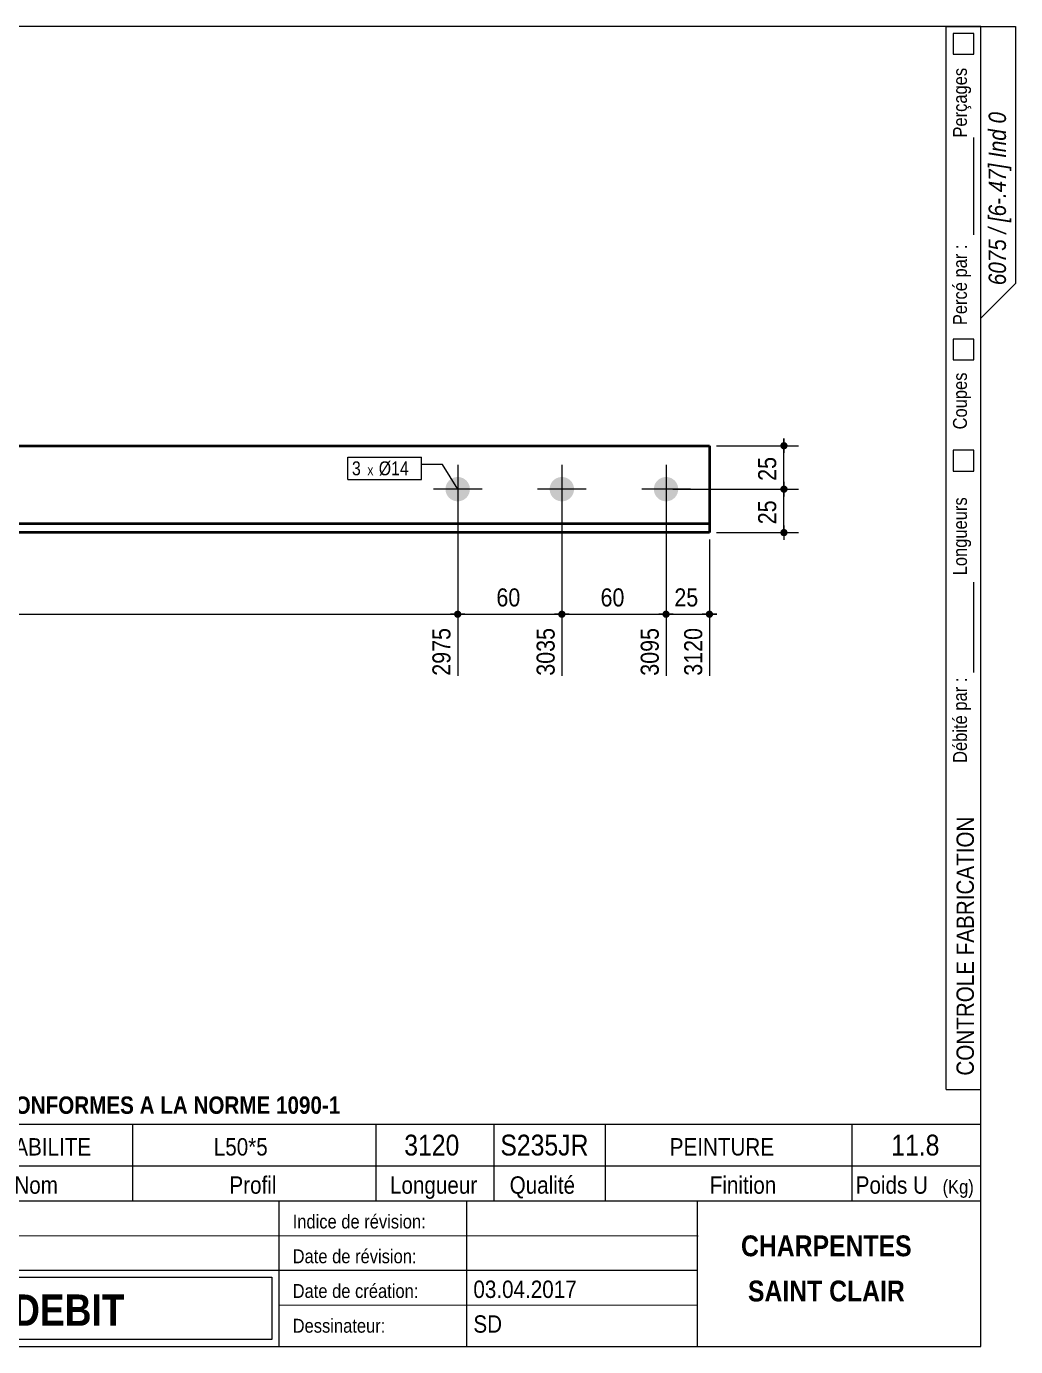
# Model space of a CAD drawing. Header units: millimetres. Extents: x 2 to 287, y 5 to 195.
# Drawn here: x 144.7 to 287, y 5 to 195 of the extents above; entities that cross this region are included whole.
import ezdxf

# ---------------------------------------------------------------- set-up
doc = ezdxf.new("R2010")
doc.units = ezdxf.units.MM
for name, color, linetype, lineweight in [('Autre type objet', 1, 'Continuous', 0), ('Boulon', 7, 'Continuous', 0), ('Cotation', 7, 'Continuous', 0), ('Désignation boulon', 3, 'Continuous', 0), ('Feuille dessin', 5, 'Continuous', 0), ('Piece', 2, 'Continuous', 0)]:
    doc.layers.add(name, color=color, linetype=linetype, lineweight=lineweight)
doc.styles.add('ARIAL', font='ARIAL.TTF')
doc.styles.add('ARIAL_BOLD', font='ARIALBD.TTF')
doc.styles.add('ARIAL_ITALIC', font='ARIALI.TTF')
doc.styles.add('COMIC_SANS_MS', font='COMIC.TTF')

# ---------------------------------------------------------------- blocks, each defined once
blk = doc.blocks.new('*A2')
at = {"layer": 'Boulon'}
for points in [[(206.78, 130.15), (206.83, 130.15), (206.87, 130.15), (206.91, 130.14), (206.96, 130.14), (207, 130.13), (207.04, 130.12), (207.08, 130.12), (207.13, 130.11), (207.17, 130.1), (207.21, 130.09), (207.25, 130.07), (207.29, 130.06), (207.33, 130.05), (207.37, 130.03), (207.41, 130.02), (207.45, 130), (207.49, 129.98), (207.53, 129.96), (207.57, 129.94), (207.6, 129.92), (207.64, 129.9), (207.68, 129.88), (207.71, 129.86), (207.75, 129.83), (207.78, 129.81), (207.82, 129.78), (207.85, 129.75), (207.88, 129.73), (207.92, 129.7), (207.95, 129.67), (207.98, 129.64), (208.01, 129.61), (208.04, 129.58), (208.07, 129.54), (208.09, 129.51), (208.12, 129.48), (208.15, 129.44), (208.17, 129.41), (208.2, 129.37), (208.22, 129.34), (208.24, 129.3), (208.26, 129.26), (208.29, 129.22), (208.31, 129.19), (208.32, 129.15), (208.34, 129.11), (208.36, 129.07), (208.37, 129.03), (208.39, 128.99), (208.4, 128.95), (208.42, 128.91), (208.43, 128.87), (208.44, 128.83), (208.45, 128.78), (208.46, 128.74), (208.47, 128.7), (208.47, 128.66), (208.48, 128.61), (208.48, 128.57), (208.49, 128.53), (208.49, 128.49), (208.49, 128.44), (208.49, 128.4), (208.49, 128.36), (208.49, 128.31), (208.49, 128.27), (208.48, 128.23), (208.48, 128.19), (208.47, 128.14), (208.47, 128.1), (208.46, 128.06), (208.45, 128.02), (208.44, 127.97), (208.43, 127.93), (208.42, 127.89), (208.4, 127.85), (208.39, 127.81), (208.37, 127.77), (208.36, 127.73), (208.34, 127.69), (208.32, 127.65), (208.31, 127.61), (208.29, 127.58), (208.26, 127.54), (208.24, 127.5), (208.22, 127.46), (208.2, 127.43), (208.17, 127.39), (208.15, 127.36), (208.12, 127.32), (208.09, 127.29), (208.07, 127.26), (208.04, 127.22), (208.01, 127.19), (207.98, 127.16), (207.95, 127.13), (207.92, 127.1), (207.88, 127.07), (207.85, 127.05), (207.82, 127.02), (207.78, 126.99), (207.75, 126.97), (207.71, 126.94), (207.68, 126.92), (207.64, 126.9), (207.6, 126.88), (207.57, 126.86), (207.53, 126.84), (207.49, 126.82), (207.45, 126.8), (207.41, 126.78), (207.37, 126.77), (207.33, 126.75), (207.29, 126.74), (207.25, 126.73), (207.21, 126.71), (207.17, 126.7), (207.13, 126.69), (207.08, 126.68), (207.04, 126.68), (207, 126.67), (206.96, 126.66), (206.91, 126.66), (206.87, 126.65), (206.83, 126.65), (206.78, 126.65), (206.74, 126.65), (206.7, 126.65), (206.66, 126.65), (206.61, 126.65), (206.57, 126.66), (206.53, 126.66), (206.49, 126.67), (206.44, 126.68), (206.4, 126.68), (206.36, 126.69), (206.32, 126.7), (206.28, 126.71), (206.23, 126.73), (206.19, 126.74), (206.15, 126.75), (206.11, 126.77), (206.07, 126.78), (206.03, 126.8), (205.99, 126.82), (205.96, 126.84), (205.92, 126.86), (205.88, 126.88), (205.84, 126.9), (205.81, 126.92), (205.77, 126.94), (205.73, 126.97), (205.7, 126.99), (205.67, 127.02), (205.63, 127.05), (205.6, 127.07), (205.57, 127.1), (205.54, 127.13), (205.5, 127.16), (205.47, 127.19), (205.45, 127.22), (205.42, 127.26), (205.39, 127.29), (205.36, 127.32), (205.34, 127.36), (205.31, 127.39), (205.29, 127.43), (205.26, 127.46), (205.24, 127.5), (205.22, 127.54), (205.2, 127.58), (205.18, 127.61), (205.16, 127.65), (205.14, 127.69), (205.13, 127.73), (205.11, 127.77), (205.09, 127.81), (205.08, 127.85), (205.07, 127.89), (205.06, 127.93), (205.04, 127.97), (205.03, 128.02), (205.03, 128.06), (205.02, 128.1), (205.01, 128.14), (205.01, 128.19), (205, 128.23), (205, 128.27), (204.99, 128.31), (204.99, 128.36), (204.99, 128.4), (204.99, 128.44), (204.99, 128.49), (205, 128.53), (205, 128.57), (205.01, 128.61), (205.01, 128.66), (205.02, 128.7), (205.03, 128.74), (205.03, 128.78), (205.04, 128.83), (205.06, 128.87), (205.07, 128.91), (205.08, 128.95), (205.09, 128.99), (205.11, 129.03), (205.13, 129.07), (205.14, 129.11), (205.16, 129.15), (205.18, 129.19), (205.2, 129.22), (205.22, 129.26), (205.24, 129.3), (205.26, 129.34), (205.29, 129.37), (205.31, 129.41), (205.34, 129.44), (205.36, 129.48), (205.39, 129.51), (205.42, 129.54), (205.45, 129.58), (205.47, 129.61), (205.5, 129.64), (205.54, 129.67), (205.57, 129.7), (205.6, 129.73), (205.63, 129.75), (205.67, 129.78), (205.7, 129.81), (205.73, 129.83), (205.77, 129.86), (205.81, 129.88), (205.84, 129.9), (205.88, 129.92), (205.92, 129.94), (205.96, 129.96), (205.99, 129.98), (206.03, 130), (206.07, 130.02), (206.11, 130.03), (206.15, 130.05), (206.19, 130.06), (206.23, 130.07), (206.28, 130.09), (206.32, 130.1), (206.36, 130.11), (206.4, 130.12), (206.44, 130.12), (206.49, 130.13), (206.53, 130.14), (206.57, 130.14), (206.61, 130.15), (206.66, 130.15), (206.7, 130.15), (206.74, 130.15)], [(221.77, 130.15), (221.81, 130.15), (221.86, 130.15), (221.9, 130.14), (221.94, 130.14), (221.98, 130.13), (222.03, 130.12), (222.07, 130.12), (222.11, 130.11), (222.15, 130.1), (222.19, 130.09), (222.24, 130.07), (222.28, 130.06), (222.32, 130.05), (222.36, 130.03), (222.4, 130.02), (222.44, 130), (222.48, 129.98), (222.51, 129.96), (222.55, 129.94), (222.59, 129.92), (222.63, 129.9), (222.66, 129.88), (222.7, 129.86), (222.74, 129.83), (222.77, 129.81), (222.8, 129.78), (222.84, 129.75), (222.87, 129.73), (222.9, 129.7), (222.93, 129.67), (222.97, 129.64), (223, 129.61), (223.02, 129.58), (223.05, 129.54), (223.08, 129.51), (223.11, 129.48), (223.13, 129.44), (223.16, 129.41), (223.18, 129.37), (223.21, 129.34), (223.23, 129.3), (223.25, 129.26), (223.27, 129.22), (223.29, 129.19), (223.31, 129.15), (223.33, 129.11), (223.34, 129.07), (223.36, 129.03), (223.38, 128.99), (223.39, 128.95), (223.4, 128.91), (223.41, 128.87), (223.43, 128.83), (223.44, 128.78), (223.44, 128.74), (223.45, 128.7), (223.46, 128.66), (223.46, 128.61), (223.47, 128.57), (223.47, 128.53), (223.48, 128.49), (223.48, 128.44), (223.48, 128.4), (223.48, 128.36), (223.48, 128.31), (223.47, 128.27), (223.47, 128.23), (223.46, 128.19), (223.46, 128.14), (223.45, 128.1), (223.44, 128.06), (223.44, 128.02), (223.43, 127.97), (223.41, 127.93), (223.4, 127.89), (223.39, 127.85), (223.38, 127.81), (223.36, 127.77), (223.34, 127.73), (223.33, 127.69), (223.31, 127.65), (223.29, 127.61), (223.27, 127.58), (223.25, 127.54), (223.23, 127.5), (223.21, 127.46), (223.18, 127.43), (223.16, 127.39), (223.13, 127.36), (223.11, 127.32), (223.08, 127.29), (223.05, 127.26), (223.02, 127.22), (223, 127.19), (222.97, 127.16), (222.93, 127.13), (222.9, 127.1), (222.87, 127.07), (222.84, 127.05), (222.8, 127.02), (222.77, 126.99), (222.74, 126.97), (222.7, 126.94), (222.66, 126.92), (222.63, 126.9), (222.59, 126.88), (222.55, 126.86), (222.51, 126.84), (222.48, 126.82), (222.44, 126.8), (222.4, 126.78), (222.36, 126.77), (222.32, 126.75), (222.28, 126.74), (222.24, 126.73), (222.19, 126.71), (222.15, 126.7), (222.11, 126.69), (222.07, 126.68), (222.03, 126.68), (221.98, 126.67), (221.94, 126.66), (221.9, 126.66), (221.86, 126.65), (221.81, 126.65), (221.77, 126.65), (221.73, 126.65), (221.69, 126.65), (221.64, 126.65), (221.6, 126.65), (221.56, 126.66), (221.51, 126.66), (221.47, 126.67), (221.43, 126.68), (221.39, 126.68), (221.34, 126.69), (221.3, 126.7), (221.26, 126.71), (221.22, 126.73), (221.18, 126.74), (221.14, 126.75), (221.1, 126.77), (221.06, 126.78), (221.02, 126.8), (220.98, 126.82), (220.94, 126.84), (220.9, 126.86), (220.87, 126.88), (220.83, 126.9), (220.79, 126.92), (220.76, 126.94), (220.72, 126.97), (220.69, 126.99), (220.65, 127.02), (220.62, 127.05), (220.58, 127.07), (220.55, 127.1), (220.52, 127.13), (220.49, 127.16), (220.46, 127.19), (220.43, 127.22), (220.4, 127.26), (220.38, 127.29), (220.35, 127.32), (220.32, 127.36), (220.3, 127.39), (220.27, 127.43), (220.25, 127.46), (220.23, 127.5), (220.21, 127.54), (220.18, 127.58), (220.16, 127.61), (220.15, 127.65), (220.13, 127.69), (220.11, 127.73), (220.1, 127.77), (220.08, 127.81), (220.07, 127.85), (220.05, 127.89), (220.04, 127.93), (220.03, 127.97), (220.02, 128.02), (220.01, 128.06), (220, 128.1), (220, 128.14), (219.99, 128.19), (219.99, 128.23), (219.98, 128.27), (219.98, 128.31), (219.98, 128.36), (219.98, 128.4), (219.98, 128.44), (219.98, 128.49), (219.98, 128.53), (219.99, 128.57), (219.99, 128.61), (220, 128.66), (220, 128.7), (220.01, 128.74), (220.02, 128.78), (220.03, 128.83), (220.04, 128.87), (220.05, 128.91), (220.07, 128.95), (220.08, 128.99), (220.1, 129.03), (220.11, 129.07), (220.13, 129.11), (220.15, 129.15), (220.16, 129.19), (220.18, 129.22), (220.21, 129.26), (220.23, 129.3), (220.25, 129.34), (220.27, 129.37), (220.3, 129.41), (220.32, 129.44), (220.35, 129.48), (220.38, 129.51), (220.4, 129.54), (220.43, 129.58), (220.46, 129.61), (220.49, 129.64), (220.52, 129.67), (220.55, 129.7), (220.58, 129.73), (220.62, 129.75), (220.65, 129.78), (220.69, 129.81), (220.72, 129.83), (220.76, 129.86), (220.79, 129.88), (220.83, 129.9), (220.87, 129.92), (220.9, 129.94), (220.94, 129.96), (220.98, 129.98), (221.02, 130), (221.06, 130.02), (221.1, 130.03), (221.14, 130.05), (221.18, 130.06), (221.22, 130.07), (221.26, 130.09), (221.3, 130.1), (221.34, 130.11), (221.39, 130.12), (221.43, 130.12), (221.47, 130.13), (221.51, 130.14), (221.56, 130.14), (221.6, 130.15), (221.64, 130.15), (221.69, 130.15), (221.73, 130.15)], [(236.76, 130.15), (236.8, 130.15), (236.84, 130.15), (236.89, 130.14), (236.93, 130.14), (236.97, 130.13), (237.01, 130.12), (237.06, 130.12), (237.1, 130.11), (237.14, 130.1), (237.18, 130.09), (237.22, 130.07), (237.26, 130.06), (237.3, 130.05), (237.34, 130.03), (237.38, 130.02), (237.42, 130), (237.46, 129.98), (237.5, 129.96), (237.54, 129.94), (237.58, 129.92), (237.61, 129.9), (237.65, 129.88), (237.69, 129.86), (237.72, 129.83), (237.76, 129.81), (237.79, 129.78), (237.82, 129.75), (237.86, 129.73), (237.89, 129.7), (237.92, 129.67), (237.95, 129.64), (237.98, 129.61), (238.01, 129.58), (238.04, 129.54), (238.07, 129.51), (238.09, 129.48), (238.12, 129.44), (238.14, 129.41), (238.17, 129.37), (238.19, 129.34), (238.22, 129.3), (238.24, 129.26), (238.26, 129.22), (238.28, 129.19), (238.3, 129.15), (238.31, 129.11), (238.33, 129.07), (238.35, 129.03), (238.36, 128.99), (238.38, 128.95), (238.39, 128.91), (238.4, 128.87), (238.41, 128.83), (238.42, 128.78), (238.43, 128.74), (238.44, 128.7), (238.45, 128.66), (238.45, 128.61), (238.46, 128.57), (238.46, 128.53), (238.46, 128.49), (238.46, 128.44), (238.46, 128.4), (238.46, 128.36), (238.46, 128.31), (238.46, 128.27), (238.46, 128.23), (238.45, 128.19), (238.45, 128.14), (238.44, 128.1), (238.43, 128.06), (238.42, 128.02), (238.41, 127.97), (238.4, 127.93), (238.39, 127.89), (238.38, 127.85), (238.36, 127.81), (238.35, 127.77), (238.33, 127.73), (238.31, 127.69), (238.3, 127.65), (238.28, 127.61), (238.26, 127.58), (238.24, 127.54), (238.22, 127.5), (238.19, 127.46), (238.17, 127.43), (238.14, 127.39), (238.12, 127.36), (238.09, 127.32), (238.07, 127.29), (238.04, 127.26), (238.01, 127.22), (237.98, 127.19), (237.95, 127.16), (237.92, 127.13), (237.89, 127.1), (237.86, 127.07), (237.82, 127.05), (237.79, 127.02), (237.76, 126.99), (237.72, 126.97), (237.69, 126.94), (237.65, 126.92), (237.61, 126.9), (237.58, 126.88), (237.54, 126.86), (237.5, 126.84), (237.46, 126.82), (237.42, 126.8), (237.38, 126.78), (237.34, 126.77), (237.3, 126.75), (237.26, 126.74), (237.22, 126.73), (237.18, 126.71), (237.14, 126.7), (237.1, 126.69), (237.06, 126.68), (237.01, 126.68), (236.97, 126.67), (236.93, 126.66), (236.89, 126.66), (236.84, 126.65), (236.8, 126.65), (236.76, 126.65), (236.71, 126.65), (236.67, 126.65), (236.63, 126.65), (236.59, 126.65), (236.54, 126.66), (236.5, 126.66), (236.46, 126.67), (236.41, 126.68), (236.37, 126.68), (236.33, 126.69), (236.29, 126.7), (236.25, 126.71), (236.21, 126.73), (236.17, 126.74), (236.12, 126.75), (236.08, 126.77), (236.04, 126.78), (236, 126.8), (235.97, 126.82), (235.93, 126.84), (235.89, 126.86), (235.85, 126.88), (235.81, 126.9), (235.78, 126.92), (235.74, 126.94), (235.71, 126.97), (235.67, 126.99), (235.64, 127.02), (235.6, 127.05), (235.57, 127.07), (235.54, 127.1), (235.51, 127.13), (235.48, 127.16), (235.45, 127.19), (235.42, 127.22), (235.39, 127.26), (235.36, 127.29), (235.33, 127.32), (235.31, 127.36), (235.28, 127.39), (235.26, 127.43), (235.24, 127.46), (235.21, 127.5), (235.19, 127.54), (235.17, 127.58), (235.15, 127.61), (235.13, 127.65), (235.11, 127.69), (235.1, 127.73), (235.08, 127.77), (235.07, 127.81), (235.05, 127.85), (235.04, 127.89), (235.03, 127.93), (235.02, 127.97), (235.01, 128.02), (235, 128.06), (234.99, 128.1), (234.98, 128.14), (234.98, 128.19), (234.97, 128.23), (234.97, 128.27), (234.97, 128.31), (234.96, 128.36), (234.96, 128.4), (234.96, 128.44), (234.97, 128.49), (234.97, 128.53), (234.97, 128.57), (234.98, 128.61), (234.98, 128.66), (234.99, 128.7), (235, 128.74), (235.01, 128.78), (235.02, 128.83), (235.03, 128.87), (235.04, 128.91), (235.05, 128.95), (235.07, 128.99), (235.08, 129.03), (235.1, 129.07), (235.11, 129.11), (235.13, 129.15), (235.15, 129.19), (235.17, 129.22), (235.19, 129.26), (235.21, 129.3), (235.24, 129.34), (235.26, 129.37), (235.28, 129.41), (235.31, 129.44), (235.33, 129.48), (235.36, 129.51), (235.39, 129.54), (235.42, 129.58), (235.45, 129.61), (235.48, 129.64), (235.51, 129.67), (235.54, 129.7), (235.57, 129.73), (235.6, 129.75), (235.64, 129.78), (235.67, 129.81), (235.71, 129.83), (235.74, 129.86), (235.78, 129.88), (235.81, 129.9), (235.85, 129.92), (235.89, 129.94), (235.93, 129.96), (235.97, 129.98), (236, 130), (236.04, 130.02), (236.08, 130.03), (236.12, 130.05), (236.17, 130.06), (236.21, 130.07), (236.25, 130.09), (236.29, 130.1), (236.33, 130.11), (236.37, 130.12), (236.41, 130.12), (236.46, 130.13), (236.5, 130.14), (236.54, 130.14), (236.59, 130.15), (236.63, 130.15), (236.67, 130.15), (236.71, 130.15)]]:
    blk.add_hatch(color=256, dxfattribs=at).paths.add_polyline_path(points, flags=17)
at = {"layer": 'Boulon', "linetype": 'Continuous', "lineweight": 0}
for p, q in [((206.74, 131.9), (206.74, 124.9)), ((221.73, 131.9), (221.73, 124.9)), ((236.71, 131.9), (236.71, 124.9)), ((210.24, 128.4), (203.24, 128.4)), ((225.23, 128.4), (218.23, 128.4)), ((240.21, 128.4), (233.21, 128.4))]:
    blk.add_line(p, q, dxfattribs=at)
blk = doc.blocks.new('*A3')
at = {"layer": 'Piece', "color": 2, "linetype": 'Continuous', "lineweight": 40}
for p, q in [((134.369132, 134.65), (242.958265, 134.65)), ((242.958265, 134.65), (242.958265, 122.15)), ((242.958265, 123.4), (134.369132, 123.4)), ((242.958265, 122.15), (134.369132, 122.15))]:
    blk.add_line(p, q, dxfattribs=at)
blk = doc.blocks.new('*A4')
at = {"layer": 'Feuille dessin', "linetype": 'Continuous', "lineweight": 0}
for p, q in [((282, 195), (5, 195)), ((282, 5), (282, 195)), ((5, 5), (282, 5))]:
    blk.add_line(p, q, dxfattribs=at)
blk = doc.blocks.new('*A5')
at = {"layer": 'Autre type objet', "linetype": 'Continuous', "lineweight": 0}
for p, q in [((277, 42), (277, 195)), ((277, 195), (287, 195)), ((278, 194), (278, 191)), ((281, 194), (278, 194)), ((281, 191), (281, 194)), ((282, 42), (282, 195)), ((287, 195), (287, 158)), ((278, 191), (281, 191)), ((281, 165), (281, 179)), ((287, 158), (282, 153)), ((278, 150), (278, 147)), ((281, 150), (278, 150)), ((281, 147), (281, 150)), ((278, 147), (281, 147)), ((278, 134), (278, 131)), ((281, 134), (278, 134)), ((281, 131), (281, 134)), ((278, 131), (281, 131)), ((281, 102), (281, 115)), ((277, 42), (282, 42))]:
    blk.add_line(p, q, dxfattribs=at)
at = {"layer": 'Autre type objet', "width": 0.85}
for s, height, style, p in [('Perçages', 2, 'ARIAL', (280, 179)), ('6075 / [6-.47] Ind 0', 2.5, 'ARIAL_ITALIC', (285.619109, 157.760245)), ('Percé par :', 2, 'ARIAL', (280, 152)), ('Coupes', 2, 'ARIAL', (280, 137)), ('Longueurs', 2, 'ARIAL', (280, 116)), ('Débité par :', 2, 'ARIAL', (280, 89)), ('CONTROLE FABRICATION', 2.5, 'ARIAL', (281, 44))]:
    blk.add_text(s, height=height, rotation=90, dxfattribs=dict(at, style=style)).set_placement(p)
blk = doc.blocks.new('*A7')
at = {"layer": 'Autre type objet', "linetype": 'Continuous', "lineweight": 0}
for p, q in [((92, 37), (282, 37)), ((160, 31), (160, 37)), ((195, 31), (195, 37)), ((212, 31), (212, 37)), ((228, 31), (228, 37)), ((263.5, 31), (263.5, 37)), ((282, 31), (282, 37)), ((92, 31), (282, 31)), ((160, 26), (160, 31)), ((195, 26), (195, 31)), ((212, 26), (212, 31)), ((228, 26), (228, 31)), ((263.5, 26), (263.5, 31)), ((282, 5), (282, 31)), ((92, 26), (282, 26)), ((181, 26), (181, 5)), ((208, 26), (208, 5)), ((241.262466, 5), (241.262466, 26)), ((92, 21), (241.327069, 20.935451)), ((92, 16), (181, 16)), ((181, 16), (241.297815, 16.021151)), ((93, 15), (180, 15)), ((180, 15), (180, 6)), ((181, 11), (241.217807, 10.969512)), ((180, 6), (93, 6)), ((92, 5), (282, 5))]:
    blk.add_line(p, q, dxfattribs=at)
at = {"layer": 'Autre type objet', "width": 0.85}
for s, height, style, p in [('TOLERANCES ESSENTIELLES CONFORMES A LA NORME 1090-1', 2.5, 'ARIAL_BOLD', (96.5, 38.5)), ('STABILITE', 2.5, 'ARIAL', (139.159546, 32.5)), ('L50*5', 2.5, 'ARIAL', (171.650024, 32.5)), ('3120', 3, 'ARIAL', (199.053223, 32.5)), ('S235JR', 3, 'ARIAL', (212.880127, 32.5)), ('PEINTURE', 2.5, 'ARIAL', (237.24646, 32.5)), ('11.8', 3, 'ARIAL', (269.109863, 32.5)), ('Nom', 2.5, 'ARIAL', (142.961426, 27)), ('Profil', 2.5, 'ARIAL', (173.903564, 27)), ('Longueur', 2.5, 'ARIAL', (197, 27)), ('Qualité', 2.5, 'ARIAL', (214.218018, 27)), ('Finition', 2.5, 'ARIAL', (243, 27)), ('Poids U', 2.5, 'ARIAL', (264, 27)), ('(Kg)', 2, 'ARIAL', (276.5, 27)), ('Indice de révision:', 2, 'ARIAL', (183, 22)), ('CHARPENTES', 3, 'ARIAL_BOLD', (247.5, 18)), ('Date de révision:', 2, 'ARIAL', (183, 17)), ('Date de création:', 2, 'ARIAL', (183, 12)), ('03.04.2017', 2.5, 'ARIAL', (209, 12)), ('SAINT CLAIR', 3, 'ARIAL_BOLD', (248.5, 11.5)), ('CROQUIS   DE  DEBIT', 4.5, 'ARIAL_BOLD', (103, 8)), ('SD', 2.5, 'ARIAL', (209, 7)), ('Dessinateur:', 2, 'ARIAL', (183, 7))]:
    blk.add_text(s, height=height, dxfattribs=dict(at, style=style)).set_placement(p)
blk = doc.blocks.new('*A11')
at = {"layer": 'Cotation'}
for points in [[(253.65, 127.88), (253.63, 127.88), (253.6, 127.89), (253.58, 127.89), (253.55, 127.9), (253.53, 127.9), (253.5, 127.91), (253.48, 127.92), (253.46, 127.93), (253.43, 127.94), (253.41, 127.95), (253.39, 127.97), (253.37, 127.98), (253.35, 128), (253.33, 128.01), (253.31, 128.03), (253.29, 128.05), (253.28, 128.07), (253.26, 128.09), (253.25, 128.11), (253.23, 128.13), (253.22, 128.15), (253.21, 128.18), (253.2, 128.2), (253.19, 128.22), (253.18, 128.25), (253.18, 128.27), (253.17, 128.3), (253.17, 128.32), (253.16, 128.35), (253.16, 128.37), (253.16, 128.4), (253.16, 128.43), (253.16, 128.45), (253.17, 128.48), (253.17, 128.5), (253.18, 128.53), (253.18, 128.55), (253.19, 128.58), (253.2, 128.6), (253.21, 128.62), (253.22, 128.65), (253.23, 128.67), (253.25, 128.69), (253.26, 128.71), (253.28, 128.73), (253.29, 128.75), (253.31, 128.77), (253.33, 128.79), (253.35, 128.8), (253.37, 128.82), (253.39, 128.83), (253.41, 128.85), (253.43, 128.86), (253.46, 128.87), (253.48, 128.88), (253.5, 128.89), (253.53, 128.9), (253.55, 128.9), (253.58, 128.91), (253.6, 128.91), (253.63, 128.92), (253.65, 128.92), (253.68, 128.92), (253.71, 128.92), (253.73, 128.92), (253.76, 128.91), (253.78, 128.91), (253.81, 128.9), (253.83, 128.9), (253.86, 128.89), (253.88, 128.88), (253.9, 128.87), (253.93, 128.86), (253.95, 128.85), (253.97, 128.83), (253.99, 128.82), (254.01, 128.8), (254.03, 128.79), (254.05, 128.77), (254.07, 128.75), (254.08, 128.73), (254.1, 128.71), (254.11, 128.69), (254.13, 128.67), (254.14, 128.65), (254.15, 128.62), (254.16, 128.6), (254.17, 128.58), (254.18, 128.55), (254.18, 128.53), (254.19, 128.5), (254.19, 128.48), (254.2, 128.45), (254.2, 128.43), (254.2, 128.4), (254.2, 128.37), (254.2, 128.35), (254.19, 128.32), (254.19, 128.3), (254.18, 128.27), (254.18, 128.25), (254.17, 128.22), (254.16, 128.2), (254.15, 128.18), (254.14, 128.15), (254.13, 128.13), (254.11, 128.11), (254.1, 128.09), (254.08, 128.07), (254.07, 128.05), (254.05, 128.03), (254.03, 128.01), (254.01, 128), (253.99, 127.98), (253.97, 127.97), (253.95, 127.95), (253.93, 127.94), (253.9, 127.93), (253.88, 127.92), (253.86, 127.91), (253.83, 127.9), (253.81, 127.9), (253.78, 127.89), (253.76, 127.89), (253.73, 127.88), (253.71, 127.88), (253.68, 127.88)], [(253.65, 121.63), (253.63, 121.63), (253.6, 121.64), (253.58, 121.64), (253.55, 121.65), (253.53, 121.65), (253.5, 121.66), (253.48, 121.67), (253.46, 121.68), (253.43, 121.69), (253.41, 121.7), (253.39, 121.72), (253.37, 121.73), (253.35, 121.75), (253.33, 121.76), (253.31, 121.78), (253.29, 121.8), (253.28, 121.82), (253.26, 121.84), (253.25, 121.86), (253.23, 121.88), (253.22, 121.9), (253.21, 121.93), (253.2, 121.95), (253.19, 121.97), (253.18, 122), (253.18, 122.02), (253.17, 122.05), (253.17, 122.07), (253.16, 122.1), (253.16, 122.12), (253.16, 122.15), (253.16, 122.18), (253.16, 122.2), (253.17, 122.23), (253.17, 122.25), (253.18, 122.28), (253.18, 122.3), (253.19, 122.33), (253.2, 122.35), (253.21, 122.37), (253.22, 122.4), (253.23, 122.42), (253.25, 122.44), (253.26, 122.46), (253.28, 122.48), (253.29, 122.5), (253.31, 122.52), (253.33, 122.54), (253.35, 122.55), (253.37, 122.57), (253.39, 122.58), (253.41, 122.6), (253.43, 122.61), (253.46, 122.62), (253.48, 122.63), (253.5, 122.64), (253.53, 122.65), (253.55, 122.65), (253.58, 122.66), (253.6, 122.66), (253.63, 122.67), (253.65, 122.67), (253.68, 122.67), (253.71, 122.67), (253.73, 122.67), (253.76, 122.66), (253.78, 122.66), (253.81, 122.65), (253.83, 122.65), (253.86, 122.64), (253.88, 122.63), (253.9, 122.62), (253.93, 122.61), (253.95, 122.6), (253.97, 122.58), (253.99, 122.57), (254.01, 122.55), (254.03, 122.54), (254.05, 122.52), (254.07, 122.5), (254.08, 122.48), (254.1, 122.46), (254.11, 122.44), (254.13, 122.42), (254.14, 122.4), (254.15, 122.37), (254.16, 122.35), (254.17, 122.33), (254.18, 122.3), (254.18, 122.28), (254.19, 122.25), (254.19, 122.23), (254.2, 122.2), (254.2, 122.18), (254.2, 122.15), (254.2, 122.12), (254.2, 122.1), (254.19, 122.07), (254.19, 122.05), (254.18, 122.02), (254.18, 122), (254.17, 121.97), (254.16, 121.95), (254.15, 121.93), (254.14, 121.9), (254.13, 121.88), (254.11, 121.86), (254.1, 121.84), (254.08, 121.82), (254.07, 121.8), (254.05, 121.78), (254.03, 121.76), (254.01, 121.75), (253.99, 121.73), (253.97, 121.72), (253.95, 121.7), (253.93, 121.69), (253.9, 121.68), (253.88, 121.67), (253.86, 121.66), (253.83, 121.65), (253.81, 121.65), (253.78, 121.64), (253.76, 121.64), (253.73, 121.63), (253.71, 121.63), (253.68, 121.63)]]:
    blk.add_hatch(color=256, dxfattribs=at).paths.add_polyline_path(points, flags=17)
at = {"layer": 'Cotation', "linetype": 'Continuous', "lineweight": 0}
for p, q in [((253.68, 129.44), (253.68, 127.36)), ((253.68, 128.4), (253.68, 129.44)), ((237.71, 128.4), (255.76, 128.4)), ((252.64, 128.4), (254.72, 128.4)), ((253.68, 122.15), (253.68, 128.4)), ((243.96, 122.15), (255.76, 122.15)), ((252.64, 122.15), (254.72, 122.15)), ((253.68, 123.19), (253.68, 121.11)), ((253.68, 122.15), (253.68, 121.11))]:
    blk.add_line(p, q, dxfattribs=at)
at = {"layer": 'Cotation'}
for p in [(253.68, 128.4), (253.68, 122.15)]:
    blk.add_point(p, dxfattribs=at)
at = {"layer": 'Cotation', "style": 'ARIAL', "width": 0.85}
blk.add_text('25', height=2.6, rotation=90.0002, dxfattribs=at).set_placement((252.56, 123.35))
blk = doc.blocks.new('*A12')
at = {"layer": 'Cotation'}
for points in [[(253.65, 134.13), (253.63, 134.13), (253.6, 134.14), (253.58, 134.14), (253.55, 134.15), (253.53, 134.15), (253.5, 134.16), (253.48, 134.17), (253.46, 134.18), (253.43, 134.19), (253.41, 134.2), (253.39, 134.22), (253.37, 134.23), (253.35, 134.25), (253.33, 134.26), (253.31, 134.28), (253.29, 134.3), (253.28, 134.32), (253.26, 134.34), (253.25, 134.36), (253.23, 134.38), (253.22, 134.4), (253.21, 134.43), (253.2, 134.45), (253.19, 134.47), (253.18, 134.5), (253.18, 134.52), (253.17, 134.55), (253.17, 134.57), (253.16, 134.6), (253.16, 134.62), (253.16, 134.65), (253.16, 134.68), (253.16, 134.7), (253.17, 134.73), (253.17, 134.75), (253.18, 134.78), (253.18, 134.8), (253.19, 134.83), (253.2, 134.85), (253.21, 134.87), (253.22, 134.9), (253.23, 134.92), (253.25, 134.94), (253.26, 134.96), (253.28, 134.98), (253.29, 135), (253.31, 135.02), (253.33, 135.04), (253.35, 135.05), (253.37, 135.07), (253.39, 135.08), (253.41, 135.1), (253.43, 135.11), (253.46, 135.12), (253.48, 135.13), (253.5, 135.14), (253.53, 135.15), (253.55, 135.15), (253.58, 135.16), (253.6, 135.16), (253.63, 135.17), (253.65, 135.17), (253.68, 135.17), (253.71, 135.17), (253.73, 135.17), (253.76, 135.16), (253.78, 135.16), (253.81, 135.15), (253.83, 135.15), (253.86, 135.14), (253.88, 135.13), (253.9, 135.12), (253.93, 135.11), (253.95, 135.1), (253.97, 135.08), (253.99, 135.07), (254.01, 135.05), (254.03, 135.04), (254.05, 135.02), (254.07, 135), (254.08, 134.98), (254.1, 134.96), (254.11, 134.94), (254.13, 134.92), (254.14, 134.9), (254.15, 134.87), (254.16, 134.85), (254.17, 134.83), (254.18, 134.8), (254.18, 134.78), (254.19, 134.75), (254.19, 134.73), (254.2, 134.7), (254.2, 134.68), (254.2, 134.65), (254.2, 134.62), (254.2, 134.6), (254.19, 134.57), (254.19, 134.55), (254.18, 134.52), (254.18, 134.5), (254.17, 134.47), (254.16, 134.45), (254.15, 134.43), (254.14, 134.4), (254.13, 134.38), (254.11, 134.36), (254.1, 134.34), (254.08, 134.32), (254.07, 134.3), (254.05, 134.28), (254.03, 134.26), (254.01, 134.25), (253.99, 134.23), (253.97, 134.22), (253.95, 134.2), (253.93, 134.19), (253.9, 134.18), (253.88, 134.17), (253.86, 134.16), (253.83, 134.15), (253.81, 134.15), (253.78, 134.14), (253.76, 134.14), (253.73, 134.13), (253.71, 134.13), (253.68, 134.13)], [(253.65, 127.88), (253.63, 127.88), (253.6, 127.89), (253.58, 127.89), (253.55, 127.9), (253.53, 127.9), (253.5, 127.91), (253.48, 127.92), (253.46, 127.93), (253.43, 127.94), (253.41, 127.95), (253.39, 127.97), (253.37, 127.98), (253.35, 128), (253.33, 128.01), (253.31, 128.03), (253.29, 128.05), (253.28, 128.07), (253.26, 128.09), (253.25, 128.11), (253.23, 128.13), (253.22, 128.15), (253.21, 128.18), (253.2, 128.2), (253.19, 128.22), (253.18, 128.25), (253.18, 128.27), (253.17, 128.3), (253.17, 128.32), (253.16, 128.35), (253.16, 128.37), (253.16, 128.4), (253.16, 128.43), (253.16, 128.45), (253.17, 128.48), (253.17, 128.5), (253.18, 128.53), (253.18, 128.55), (253.19, 128.58), (253.2, 128.6), (253.21, 128.62), (253.22, 128.65), (253.23, 128.67), (253.25, 128.69), (253.26, 128.71), (253.28, 128.73), (253.29, 128.75), (253.31, 128.77), (253.33, 128.79), (253.35, 128.8), (253.37, 128.82), (253.39, 128.83), (253.41, 128.85), (253.43, 128.86), (253.46, 128.87), (253.48, 128.88), (253.5, 128.89), (253.53, 128.9), (253.55, 128.9), (253.58, 128.91), (253.6, 128.91), (253.63, 128.92), (253.65, 128.92), (253.68, 128.92), (253.71, 128.92), (253.73, 128.92), (253.76, 128.91), (253.78, 128.91), (253.81, 128.9), (253.83, 128.9), (253.86, 128.89), (253.88, 128.88), (253.9, 128.87), (253.93, 128.86), (253.95, 128.85), (253.97, 128.83), (253.99, 128.82), (254.01, 128.8), (254.03, 128.79), (254.05, 128.77), (254.07, 128.75), (254.08, 128.73), (254.1, 128.71), (254.11, 128.69), (254.13, 128.67), (254.14, 128.65), (254.15, 128.62), (254.16, 128.6), (254.17, 128.58), (254.18, 128.55), (254.18, 128.53), (254.19, 128.5), (254.19, 128.48), (254.2, 128.45), (254.2, 128.43), (254.2, 128.4), (254.2, 128.37), (254.2, 128.35), (254.19, 128.32), (254.19, 128.3), (254.18, 128.27), (254.18, 128.25), (254.17, 128.22), (254.16, 128.2), (254.15, 128.18), (254.14, 128.15), (254.13, 128.13), (254.11, 128.11), (254.1, 128.09), (254.08, 128.07), (254.07, 128.05), (254.05, 128.03), (254.03, 128.01), (254.01, 128), (253.99, 127.98), (253.97, 127.97), (253.95, 127.95), (253.93, 127.94), (253.9, 127.93), (253.88, 127.92), (253.86, 127.91), (253.83, 127.9), (253.81, 127.9), (253.78, 127.89), (253.76, 127.89), (253.73, 127.88), (253.71, 127.88), (253.68, 127.88)]]:
    blk.add_hatch(color=256, dxfattribs=at).paths.add_polyline_path(points, flags=17)
at = {"layer": 'Cotation', "linetype": 'Continuous', "lineweight": 0}
for p, q in [((253.68, 135.69), (253.68, 133.61)), ((253.68, 134.65), (253.68, 135.69)), ((243.96, 134.65), (255.76, 134.65)), ((252.64, 134.65), (254.72, 134.65)), ((253.68, 128.4), (253.68, 134.65)), ((253.68, 129.44), (253.68, 127.36)), ((237.71, 128.4), (255.76, 128.4)), ((252.64, 128.4), (254.72, 128.4)), ((253.68, 128.4), (253.68, 127.36))]:
    blk.add_line(p, q, dxfattribs=at)
at = {"layer": 'Cotation'}
for p in [(253.68, 134.65), (253.68, 128.4)]:
    blk.add_point(p, dxfattribs=at)
at = {"layer": 'Cotation', "style": 'ARIAL', "width": 0.85}
blk.add_text('25', height=2.6, rotation=90.0002, dxfattribs=at).set_placement((252.56, 129.6))
blk = doc.blocks.new('*A16')
at = {"layer": 'Cotation'}
blk.add_hatch(color=256, dxfattribs=at).paths.add_polyline_path([(206.72, 109.88), (206.69, 109.88), (206.67, 109.89), (206.64, 109.89), (206.62, 109.9), (206.59, 109.9), (206.57, 109.91), (206.54, 109.92), (206.52, 109.93), (206.5, 109.94), (206.47, 109.95), (206.45, 109.97), (206.43, 109.98), (206.41, 110), (206.39, 110.01), (206.37, 110.03), (206.36, 110.05), (206.34, 110.07), (206.32, 110.09), (206.31, 110.11), (206.3, 110.13), (206.28, 110.15), (206.27, 110.18), (206.26, 110.2), (206.25, 110.22), (206.24, 110.25), (206.24, 110.27), (206.23, 110.3), (206.23, 110.32), (206.22, 110.35), (206.22, 110.37), (206.22, 110.4), (206.22, 110.43), (206.22, 110.45), (206.23, 110.48), (206.23, 110.5), (206.24, 110.53), (206.24, 110.55), (206.25, 110.58), (206.26, 110.6), (206.27, 110.62), (206.28, 110.65), (206.3, 110.67), (206.31, 110.69), (206.32, 110.71), (206.34, 110.73), (206.36, 110.75), (206.37, 110.77), (206.39, 110.79), (206.41, 110.8), (206.43, 110.82), (206.45, 110.83), (206.47, 110.85), (206.5, 110.86), (206.52, 110.87), (206.54, 110.88), (206.57, 110.89), (206.59, 110.9), (206.62, 110.9), (206.64, 110.91), (206.67, 110.91), (206.69, 110.92), (206.72, 110.92), (206.74, 110.92), (206.77, 110.92), (206.79, 110.92), (206.82, 110.91), (206.84, 110.91), (206.87, 110.9), (206.89, 110.9), (206.92, 110.89), (206.94, 110.88), (206.96, 110.87), (206.99, 110.86), (207.01, 110.85), (207.03, 110.83), (207.05, 110.82), (207.07, 110.8), (207.09, 110.79), (207.11, 110.77), (207.13, 110.75), (207.14, 110.73), (207.16, 110.71), (207.17, 110.69), (207.19, 110.67), (207.2, 110.65), (207.21, 110.62), (207.22, 110.6), (207.23, 110.58), (207.24, 110.55), (207.25, 110.53), (207.25, 110.5), (207.26, 110.48), (207.26, 110.45), (207.26, 110.43), (207.26, 110.4), (207.26, 110.37), (207.26, 110.35), (207.26, 110.32), (207.25, 110.3), (207.25, 110.27), (207.24, 110.25), (207.23, 110.22), (207.22, 110.2), (207.21, 110.18), (207.2, 110.15), (207.19, 110.13), (207.17, 110.11), (207.16, 110.09), (207.14, 110.07), (207.13, 110.05), (207.11, 110.03), (207.09, 110.01), (207.07, 110), (207.05, 109.98), (207.03, 109.97), (207.01, 109.95), (206.99, 109.94), (206.96, 109.93), (206.94, 109.92), (206.92, 109.91), (206.89, 109.9), (206.87, 109.9), (206.84, 109.89), (206.82, 109.89), (206.79, 109.88), (206.77, 109.88), (206.74, 109.88)], flags=17)
at = {"layer": 'Cotation', "linetype": 'Continuous', "lineweight": 0}
for p, q in [((206.74, 127.4), (206.74, 101.55)), ((61.9, 110.4), (206.74, 110.4)), ((207.78, 110.4), (205.7, 110.4)), ((206.74, 111.44), (206.74, 109.36)), ((206.74, 110.4), (207.78, 110.4))]:
    blk.add_line(p, q, dxfattribs=at)
at = {"layer": 'Cotation'}
blk.add_point((206.74, 110.4), dxfattribs=at)
at = {"layer": 'Cotation', "style": 'ARIAL', "width": 0.85}
blk.add_text('2975', height=2.6, rotation=90.0002, dxfattribs=at).set_placement((205.7, 101.55))
blk = doc.blocks.new('*A17')
at = {"layer": 'Cotation'}
for points in [[(206.72, 109.88), (206.69, 109.88), (206.67, 109.89), (206.64, 109.89), (206.62, 109.9), (206.59, 109.9), (206.57, 109.91), (206.54, 109.92), (206.52, 109.93), (206.5, 109.94), (206.47, 109.95), (206.45, 109.97), (206.43, 109.98), (206.41, 110), (206.39, 110.01), (206.37, 110.03), (206.36, 110.05), (206.34, 110.07), (206.32, 110.09), (206.31, 110.11), (206.3, 110.13), (206.28, 110.15), (206.27, 110.18), (206.26, 110.2), (206.25, 110.22), (206.24, 110.25), (206.24, 110.27), (206.23, 110.3), (206.23, 110.32), (206.22, 110.35), (206.22, 110.37), (206.22, 110.4), (206.22, 110.43), (206.22, 110.45), (206.23, 110.48), (206.23, 110.5), (206.24, 110.53), (206.24, 110.55), (206.25, 110.58), (206.26, 110.6), (206.27, 110.62), (206.28, 110.65), (206.3, 110.67), (206.31, 110.69), (206.32, 110.71), (206.34, 110.73), (206.36, 110.75), (206.37, 110.77), (206.39, 110.79), (206.41, 110.8), (206.43, 110.82), (206.45, 110.83), (206.47, 110.85), (206.5, 110.86), (206.52, 110.87), (206.54, 110.88), (206.57, 110.89), (206.59, 110.9), (206.62, 110.9), (206.64, 110.91), (206.67, 110.91), (206.69, 110.92), (206.72, 110.92), (206.74, 110.92), (206.77, 110.92), (206.79, 110.92), (206.82, 110.91), (206.84, 110.91), (206.87, 110.9), (206.89, 110.9), (206.92, 110.89), (206.94, 110.88), (206.96, 110.87), (206.99, 110.86), (207.01, 110.85), (207.03, 110.83), (207.05, 110.82), (207.07, 110.8), (207.09, 110.79), (207.11, 110.77), (207.13, 110.75), (207.14, 110.73), (207.16, 110.71), (207.17, 110.69), (207.19, 110.67), (207.2, 110.65), (207.21, 110.62), (207.22, 110.6), (207.23, 110.58), (207.24, 110.55), (207.25, 110.53), (207.25, 110.5), (207.26, 110.48), (207.26, 110.45), (207.26, 110.43), (207.26, 110.4), (207.26, 110.37), (207.26, 110.35), (207.26, 110.32), (207.25, 110.3), (207.25, 110.27), (207.24, 110.25), (207.23, 110.22), (207.22, 110.2), (207.21, 110.18), (207.2, 110.15), (207.19, 110.13), (207.17, 110.11), (207.16, 110.09), (207.14, 110.07), (207.13, 110.05), (207.11, 110.03), (207.09, 110.01), (207.07, 110), (207.05, 109.98), (207.03, 109.97), (207.01, 109.95), (206.99, 109.94), (206.96, 109.93), (206.94, 109.92), (206.92, 109.91), (206.89, 109.9), (206.87, 109.9), (206.84, 109.89), (206.82, 109.89), (206.79, 109.88), (206.77, 109.88), (206.74, 109.88)], [(221.7, 109.88), (221.68, 109.88), (221.65, 109.89), (221.63, 109.89), (221.6, 109.9), (221.58, 109.9), (221.55, 109.91), (221.53, 109.92), (221.51, 109.93), (221.48, 109.94), (221.46, 109.95), (221.44, 109.97), (221.42, 109.98), (221.4, 110), (221.38, 110.01), (221.36, 110.03), (221.34, 110.05), (221.33, 110.07), (221.31, 110.09), (221.3, 110.11), (221.28, 110.13), (221.27, 110.15), (221.26, 110.18), (221.25, 110.2), (221.24, 110.22), (221.23, 110.25), (221.22, 110.27), (221.22, 110.3), (221.21, 110.32), (221.21, 110.35), (221.21, 110.37), (221.21, 110.4), (221.21, 110.43), (221.21, 110.45), (221.21, 110.48), (221.22, 110.5), (221.22, 110.53), (221.23, 110.55), (221.24, 110.58), (221.25, 110.6), (221.26, 110.62), (221.27, 110.65), (221.28, 110.67), (221.3, 110.69), (221.31, 110.71), (221.33, 110.73), (221.34, 110.75), (221.36, 110.77), (221.38, 110.79), (221.4, 110.8), (221.42, 110.82), (221.44, 110.83), (221.46, 110.85), (221.48, 110.86), (221.51, 110.87), (221.53, 110.88), (221.55, 110.89), (221.58, 110.9), (221.6, 110.9), (221.63, 110.91), (221.65, 110.91), (221.68, 110.92), (221.7, 110.92), (221.73, 110.92), (221.75, 110.92), (221.78, 110.92), (221.8, 110.91), (221.83, 110.91), (221.85, 110.9), (221.88, 110.9), (221.9, 110.89), (221.93, 110.88), (221.95, 110.87), (221.97, 110.86), (222, 110.85), (222.02, 110.83), (222.04, 110.82), (222.06, 110.8), (222.08, 110.79), (222.1, 110.77), (222.11, 110.75), (222.13, 110.73), (222.15, 110.71), (222.16, 110.69), (222.17, 110.67), (222.19, 110.65), (222.2, 110.62), (222.21, 110.6), (222.22, 110.58), (222.23, 110.55), (222.23, 110.53), (222.24, 110.5), (222.24, 110.48), (222.25, 110.45), (222.25, 110.43), (222.25, 110.4), (222.25, 110.37), (222.25, 110.35), (222.24, 110.32), (222.24, 110.3), (222.23, 110.27), (222.23, 110.25), (222.22, 110.22), (222.21, 110.2), (222.2, 110.18), (222.19, 110.15), (222.17, 110.13), (222.16, 110.11), (222.15, 110.09), (222.13, 110.07), (222.11, 110.05), (222.1, 110.03), (222.08, 110.01), (222.06, 110), (222.04, 109.98), (222.02, 109.97), (222, 109.95), (221.97, 109.94), (221.95, 109.93), (221.93, 109.92), (221.9, 109.91), (221.88, 109.9), (221.85, 109.9), (221.83, 109.89), (221.8, 109.89), (221.78, 109.88), (221.75, 109.88), (221.73, 109.88)]]:
    blk.add_hatch(color=256, dxfattribs=at).paths.add_polyline_path(points, flags=17)
at = {"layer": 'Cotation', "linetype": 'Continuous', "lineweight": 0}
for p, q in [((206.74, 127.4), (206.74, 101.55)), ((221.73, 127.4), (221.73, 101.55)), ((207.78, 110.4), (205.7, 110.4)), ((206.74, 110.4), (205.7, 110.4)), ((206.74, 111.44), (206.74, 109.36)), ((206.74, 110.4), (221.73, 110.4)), ((222.77, 110.4), (220.69, 110.4)), ((221.73, 111.44), (221.73, 109.36)), ((221.73, 110.4), (222.77, 110.4))]:
    blk.add_line(p, q, dxfattribs=at)
at = {"layer": 'Cotation'}
for p in [(206.74, 110.4), (221.73, 110.4)]:
    blk.add_point(p, dxfattribs=at)
at = {"layer": 'Cotation', "style": 'ARIAL', "width": 0.85}
blk.add_text('60', height=2.6, dxfattribs=at).set_placement((212.31, 111.52))
blk.add_text('3035', height=2.6, rotation=90.0002, dxfattribs=at).set_placement((220.69, 101.55))
blk = doc.blocks.new('*A18')
at = {"layer": 'Cotation'}
for points in [[(221.7, 109.88), (221.68, 109.88), (221.65, 109.89), (221.63, 109.89), (221.6, 109.9), (221.58, 109.9), (221.55, 109.91), (221.53, 109.92), (221.51, 109.93), (221.48, 109.94), (221.46, 109.95), (221.44, 109.97), (221.42, 109.98), (221.4, 110), (221.38, 110.01), (221.36, 110.03), (221.34, 110.05), (221.33, 110.07), (221.31, 110.09), (221.3, 110.11), (221.28, 110.13), (221.27, 110.15), (221.26, 110.18), (221.25, 110.2), (221.24, 110.22), (221.23, 110.25), (221.22, 110.27), (221.22, 110.3), (221.21, 110.32), (221.21, 110.35), (221.21, 110.37), (221.21, 110.4), (221.21, 110.43), (221.21, 110.45), (221.21, 110.48), (221.22, 110.5), (221.22, 110.53), (221.23, 110.55), (221.24, 110.58), (221.25, 110.6), (221.26, 110.62), (221.27, 110.65), (221.28, 110.67), (221.3, 110.69), (221.31, 110.71), (221.33, 110.73), (221.34, 110.75), (221.36, 110.77), (221.38, 110.79), (221.4, 110.8), (221.42, 110.82), (221.44, 110.83), (221.46, 110.85), (221.48, 110.86), (221.51, 110.87), (221.53, 110.88), (221.55, 110.89), (221.58, 110.9), (221.6, 110.9), (221.63, 110.91), (221.65, 110.91), (221.68, 110.92), (221.7, 110.92), (221.73, 110.92), (221.75, 110.92), (221.78, 110.92), (221.8, 110.91), (221.83, 110.91), (221.85, 110.9), (221.88, 110.9), (221.9, 110.89), (221.93, 110.88), (221.95, 110.87), (221.97, 110.86), (222, 110.85), (222.02, 110.83), (222.04, 110.82), (222.06, 110.8), (222.08, 110.79), (222.1, 110.77), (222.11, 110.75), (222.13, 110.73), (222.15, 110.71), (222.16, 110.69), (222.17, 110.67), (222.19, 110.65), (222.2, 110.62), (222.21, 110.6), (222.22, 110.58), (222.23, 110.55), (222.23, 110.53), (222.24, 110.5), (222.24, 110.48), (222.25, 110.45), (222.25, 110.43), (222.25, 110.4), (222.25, 110.37), (222.25, 110.35), (222.24, 110.32), (222.24, 110.3), (222.23, 110.27), (222.23, 110.25), (222.22, 110.22), (222.21, 110.2), (222.2, 110.18), (222.19, 110.15), (222.17, 110.13), (222.16, 110.11), (222.15, 110.09), (222.13, 110.07), (222.11, 110.05), (222.1, 110.03), (222.08, 110.01), (222.06, 110), (222.04, 109.98), (222.02, 109.97), (222, 109.95), (221.97, 109.94), (221.95, 109.93), (221.93, 109.92), (221.9, 109.91), (221.88, 109.9), (221.85, 109.9), (221.83, 109.89), (221.8, 109.89), (221.78, 109.88), (221.75, 109.88), (221.73, 109.88)], [(236.69, 109.88), (236.66, 109.88), (236.64, 109.89), (236.61, 109.89), (236.59, 109.9), (236.56, 109.9), (236.54, 109.91), (236.52, 109.92), (236.49, 109.93), (236.47, 109.94), (236.45, 109.95), (236.43, 109.97), (236.4, 109.98), (236.38, 110), (236.36, 110.01), (236.35, 110.03), (236.33, 110.05), (236.31, 110.07), (236.3, 110.09), (236.28, 110.11), (236.27, 110.13), (236.26, 110.15), (236.24, 110.18), (236.23, 110.2), (236.22, 110.22), (236.22, 110.25), (236.21, 110.27), (236.2, 110.3), (236.2, 110.32), (236.2, 110.35), (236.19, 110.37), (236.19, 110.4), (236.19, 110.43), (236.2, 110.45), (236.2, 110.48), (236.2, 110.5), (236.21, 110.53), (236.22, 110.55), (236.22, 110.58), (236.23, 110.6), (236.24, 110.62), (236.26, 110.65), (236.27, 110.67), (236.28, 110.69), (236.3, 110.71), (236.31, 110.73), (236.33, 110.75), (236.35, 110.77), (236.36, 110.79), (236.38, 110.8), (236.4, 110.82), (236.43, 110.83), (236.45, 110.85), (236.47, 110.86), (236.49, 110.87), (236.52, 110.88), (236.54, 110.89), (236.56, 110.9), (236.59, 110.9), (236.61, 110.91), (236.64, 110.91), (236.66, 110.92), (236.69, 110.92), (236.71, 110.92), (236.74, 110.92), (236.77, 110.92), (236.79, 110.91), (236.82, 110.91), (236.84, 110.9), (236.87, 110.9), (236.89, 110.89), (236.91, 110.88), (236.94, 110.87), (236.96, 110.86), (236.98, 110.85), (237, 110.83), (237.02, 110.82), (237.04, 110.8), (237.06, 110.79), (237.08, 110.77), (237.1, 110.75), (237.12, 110.73), (237.13, 110.71), (237.15, 110.69), (237.16, 110.67), (237.17, 110.65), (237.18, 110.62), (237.19, 110.6), (237.2, 110.58), (237.21, 110.55), (237.22, 110.53), (237.22, 110.5), (237.23, 110.48), (237.23, 110.45), (237.23, 110.43), (237.23, 110.4), (237.23, 110.37), (237.23, 110.35), (237.23, 110.32), (237.22, 110.3), (237.22, 110.27), (237.21, 110.25), (237.2, 110.22), (237.19, 110.2), (237.18, 110.18), (237.17, 110.15), (237.16, 110.13), (237.15, 110.11), (237.13, 110.09), (237.12, 110.07), (237.1, 110.05), (237.08, 110.03), (237.06, 110.01), (237.04, 110), (237.02, 109.98), (237, 109.97), (236.98, 109.95), (236.96, 109.94), (236.94, 109.93), (236.91, 109.92), (236.89, 109.91), (236.87, 109.9), (236.84, 109.9), (236.82, 109.89), (236.79, 109.89), (236.77, 109.88), (236.74, 109.88), (236.71, 109.88)]]:
    blk.add_hatch(color=256, dxfattribs=at).paths.add_polyline_path(points, flags=17)
at = {"layer": 'Cotation', "linetype": 'Continuous', "lineweight": 0}
for p, q in [((221.73, 127.4), (221.73, 101.55)), ((236.71, 127.4), (236.71, 101.55)), ((222.77, 110.4), (220.69, 110.4)), ((221.73, 110.4), (220.69, 110.4)), ((221.73, 111.44), (221.73, 109.36)), ((221.73, 110.4), (236.71, 110.4)), ((237.75, 110.4), (235.67, 110.4)), ((236.71, 111.44), (236.71, 109.36)), ((236.71, 110.4), (237.75, 110.4))]:
    blk.add_line(p, q, dxfattribs=at)
at = {"layer": 'Cotation'}
for p in [(221.73, 110.4), (236.71, 110.4)]:
    blk.add_point(p, dxfattribs=at)
at = {"layer": 'Cotation', "style": 'ARIAL', "width": 0.85}
blk.add_text('60', height=2.6, dxfattribs=at).set_placement((227.29, 111.52))
blk.add_text('3095', height=2.6, rotation=90.0002, dxfattribs=at).set_placement((235.67, 101.55))
blk = doc.blocks.new('*A19')
at = {"layer": 'Cotation'}
for points in [[(236.69, 109.88), (236.66, 109.88), (236.64, 109.89), (236.61, 109.89), (236.59, 109.9), (236.56, 109.9), (236.54, 109.91), (236.52, 109.92), (236.49, 109.93), (236.47, 109.94), (236.45, 109.95), (236.43, 109.97), (236.4, 109.98), (236.38, 110), (236.36, 110.01), (236.35, 110.03), (236.33, 110.05), (236.31, 110.07), (236.3, 110.09), (236.28, 110.11), (236.27, 110.13), (236.26, 110.15), (236.24, 110.18), (236.23, 110.2), (236.22, 110.22), (236.22, 110.25), (236.21, 110.27), (236.2, 110.3), (236.2, 110.32), (236.2, 110.35), (236.19, 110.37), (236.19, 110.4), (236.19, 110.43), (236.2, 110.45), (236.2, 110.48), (236.2, 110.5), (236.21, 110.53), (236.22, 110.55), (236.22, 110.58), (236.23, 110.6), (236.24, 110.62), (236.26, 110.65), (236.27, 110.67), (236.28, 110.69), (236.3, 110.71), (236.31, 110.73), (236.33, 110.75), (236.35, 110.77), (236.36, 110.79), (236.38, 110.8), (236.4, 110.82), (236.43, 110.83), (236.45, 110.85), (236.47, 110.86), (236.49, 110.87), (236.52, 110.88), (236.54, 110.89), (236.56, 110.9), (236.59, 110.9), (236.61, 110.91), (236.64, 110.91), (236.66, 110.92), (236.69, 110.92), (236.71, 110.92), (236.74, 110.92), (236.77, 110.92), (236.79, 110.91), (236.82, 110.91), (236.84, 110.9), (236.87, 110.9), (236.89, 110.89), (236.91, 110.88), (236.94, 110.87), (236.96, 110.86), (236.98, 110.85), (237, 110.83), (237.02, 110.82), (237.04, 110.8), (237.06, 110.79), (237.08, 110.77), (237.1, 110.75), (237.12, 110.73), (237.13, 110.71), (237.15, 110.69), (237.16, 110.67), (237.17, 110.65), (237.18, 110.62), (237.19, 110.6), (237.2, 110.58), (237.21, 110.55), (237.22, 110.53), (237.22, 110.5), (237.23, 110.48), (237.23, 110.45), (237.23, 110.43), (237.23, 110.4), (237.23, 110.37), (237.23, 110.35), (237.23, 110.32), (237.22, 110.3), (237.22, 110.27), (237.21, 110.25), (237.2, 110.22), (237.19, 110.2), (237.18, 110.18), (237.17, 110.15), (237.16, 110.13), (237.15, 110.11), (237.13, 110.09), (237.12, 110.07), (237.1, 110.05), (237.08, 110.03), (237.06, 110.01), (237.04, 110), (237.02, 109.98), (237, 109.97), (236.98, 109.95), (236.96, 109.94), (236.94, 109.93), (236.91, 109.92), (236.89, 109.91), (236.87, 109.9), (236.84, 109.9), (236.82, 109.89), (236.79, 109.89), (236.77, 109.88), (236.74, 109.88), (236.71, 109.88)], [(242.93, 109.88), (242.91, 109.88), (242.88, 109.89), (242.86, 109.89), (242.83, 109.9), (242.81, 109.9), (242.78, 109.91), (242.76, 109.92), (242.74, 109.93), (242.71, 109.94), (242.69, 109.95), (242.67, 109.97), (242.65, 109.98), (242.63, 110), (242.61, 110.01), (242.59, 110.03), (242.57, 110.05), (242.56, 110.07), (242.54, 110.09), (242.53, 110.11), (242.51, 110.13), (242.5, 110.15), (242.49, 110.18), (242.48, 110.2), (242.47, 110.22), (242.46, 110.25), (242.45, 110.27), (242.45, 110.3), (242.44, 110.32), (242.44, 110.35), (242.44, 110.37), (242.44, 110.4), (242.44, 110.43), (242.44, 110.45), (242.44, 110.48), (242.45, 110.5), (242.45, 110.53), (242.46, 110.55), (242.47, 110.58), (242.48, 110.6), (242.49, 110.62), (242.5, 110.65), (242.51, 110.67), (242.53, 110.69), (242.54, 110.71), (242.56, 110.73), (242.57, 110.75), (242.59, 110.77), (242.61, 110.79), (242.63, 110.8), (242.65, 110.82), (242.67, 110.83), (242.69, 110.85), (242.71, 110.86), (242.74, 110.87), (242.76, 110.88), (242.78, 110.89), (242.81, 110.9), (242.83, 110.9), (242.86, 110.91), (242.88, 110.91), (242.91, 110.92), (242.93, 110.92), (242.96, 110.92), (242.98, 110.92), (243.01, 110.92), (243.03, 110.91), (243.06, 110.91), (243.08, 110.9), (243.11, 110.9), (243.13, 110.89), (243.16, 110.88), (243.18, 110.87), (243.2, 110.86), (243.23, 110.85), (243.25, 110.83), (243.27, 110.82), (243.29, 110.8), (243.31, 110.79), (243.33, 110.77), (243.34, 110.75), (243.36, 110.73), (243.38, 110.71), (243.39, 110.69), (243.4, 110.67), (243.42, 110.65), (243.43, 110.62), (243.44, 110.6), (243.45, 110.58), (243.46, 110.55), (243.46, 110.53), (243.47, 110.5), (243.47, 110.48), (243.48, 110.45), (243.48, 110.43), (243.48, 110.4), (243.48, 110.37), (243.48, 110.35), (243.47, 110.32), (243.47, 110.3), (243.46, 110.27), (243.46, 110.25), (243.45, 110.22), (243.44, 110.2), (243.43, 110.18), (243.42, 110.15), (243.4, 110.13), (243.39, 110.11), (243.38, 110.09), (243.36, 110.07), (243.34, 110.05), (243.33, 110.03), (243.31, 110.01), (243.29, 110), (243.27, 109.98), (243.25, 109.97), (243.23, 109.95), (243.2, 109.94), (243.18, 109.93), (243.16, 109.92), (243.13, 109.91), (243.11, 109.9), (243.08, 109.9), (243.06, 109.89), (243.03, 109.89), (243.01, 109.88), (242.98, 109.88), (242.96, 109.88)]]:
    blk.add_hatch(color=256, dxfattribs=at).paths.add_polyline_path(points, flags=17)
at = {"layer": 'Cotation', "linetype": 'Continuous', "lineweight": 0}
for p, q in [((236.71, 127.4), (236.71, 101.55)), ((242.96, 121.15), (242.96, 101.55)), ((237.75, 110.4), (235.67, 110.4)), ((236.71, 110.4), (235.67, 110.4)), ((236.71, 111.44), (236.71, 109.36)), ((236.71, 110.4), (242.96, 110.4)), ((244, 110.4), (241.92, 110.4)), ((242.96, 111.44), (242.96, 109.36)), ((242.96, 110.4), (244, 110.4))]:
    blk.add_line(p, q, dxfattribs=at)
at = {"layer": 'Cotation'}
for p in [(236.71, 110.4), (242.96, 110.4)]:
    blk.add_point(p, dxfattribs=at)
at = {"layer": 'Cotation', "style": 'ARIAL', "width": 0.85}
blk.add_text('25', height=2.6, dxfattribs=at).set_placement((237.91, 111.52))
blk.add_text('3120', height=2.6, rotation=90.0002, dxfattribs=at).set_placement((241.92, 101.55))
blk = doc.blocks.new('*A21')
at = {"layer": 'Désignation boulon', "linetype": 'Continuous', "lineweight": 0}
for p, q in [((190.930302, 133), (201.545927, 133)), ((190.930302, 129.8), (190.930302, 133)), ((201.545927, 129.8), (201.545927, 133)), ((204.545927, 131.933333), (201.545927, 131.933333)), ((206.741927, 128.4), (204.545927, 131.933333)), ((190.930302, 129.8), (201.545927, 129.8))]:
    blk.add_line(p, q, dxfattribs=at)
at = {"layer": 'Désignation boulon', "style": 'COMIC_SANS_MS', "width": 0.85}
for s, height, p in [('3', 2, (191.530302, 130.4)), ('x', 1.5, (193.758232, 130.4)), ('Ø14', 2, (195.388896, 130.4))]:
    blk.add_text(s, height=height, dxfattribs=at).set_placement(p)

msp = doc.modelspace()

# ---------------------------------------------------------------- block references
at = {"lineweight": 0}
for name in ['*A4', '*A5', '*A12', '*A3', '*A21', '*A2', '*A11', '*A16', '*A17', '*A18', '*A19', '*A7']:
    msp.add_blockref(name, (0, 0), dxfattribs=at)

doc.saveas('drawing.dxf')
